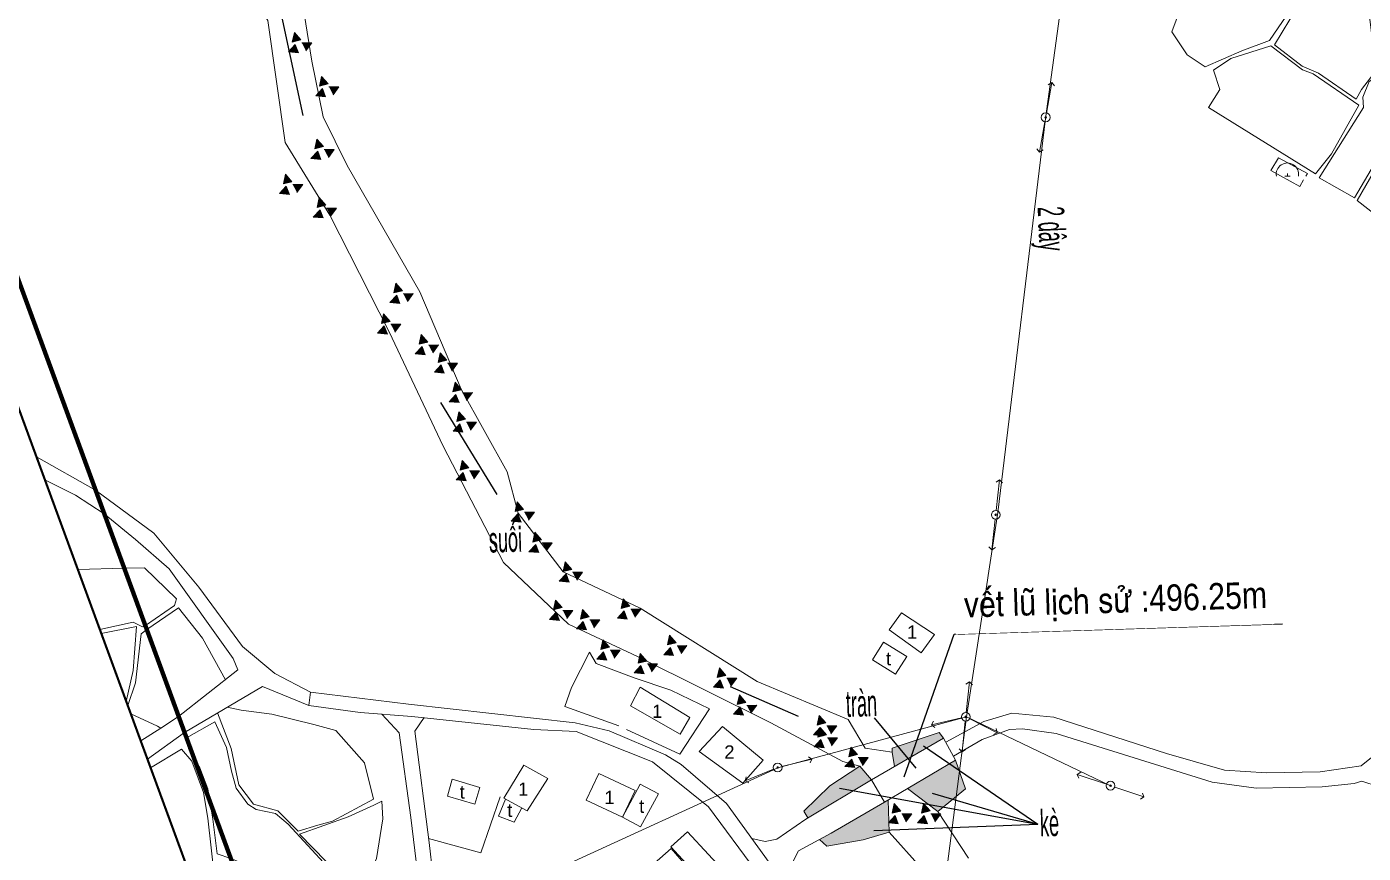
# Model space of a CAD drawing. Header units: metres. Extents: x 0 to 551036, y 0 to 1845929.
# Drawn here: x 547347.5 to 547651, y 1841545.9 to 1841733.7 of the extents above; entities that cross this region are included whole.
import ezdxf

# ---------------------------------------------------------------- set-up
doc = ezdxf.new("R2010")
doc.units = ezdxf.units.M
doc.header["$MEASUREMENT"] = 0
doc.linetypes.add('BD HH1 KEM TMB$0$DASHDOT2', pattern=[0.5, 0.25, -0.125, 0, -0.125])
for name, color, linetype, lineweight in [('BD HH1 KEM TMB$0$ao_ho_song_suoi', 7, 'Continuous', 0), ('BD HH1 KEM TMB$0$caucong', 7, 'Continuous', 0), ('BD HH1 KEM TMB$0$chamnha', 7, 'Continuous', 0), ('BD HH1 KEM TMB$0$Duong BT', 7, 'Continuous', 0), ('BD HH1 KEM TMB$0$duongdapcao', 7, 'Continuous', 0), ('BD HH1 KEM TMB$0$duongdat', 7, 'Continuous', 0), ('BD HH1 KEM TMB$0$duongdaydien', 7, 'Continuous', 0), ('BD HH1 KEM TMB$0$duongkhac', 7, 'Continuous', 0), ('BD HH1 KEM TMB$0$ghichuthuyetminh', 7, 'Continuous', 0), ('BD HH1 KEM TMB$0$moma', 7, 'Continuous', 0), ('BD HH1 KEM TMB$0$nha', 7, 'Continuous', 0), ('BD HH1 KEM TMB$0$Ranh', 7, 'Continuous', 0), ('BD HH1 KEM TMB$0$san_mong', 7, 'Continuous', 0), ('BD HH1 KEM TMB$0$tuong_ke', 7, 'Continuous', 0), ('Level 10', 7, 'Continuous', 0), ('Level 15', 7, 'Continuous', 0), ('Level 22', 7, 'Continuous', 0), ('Ranh', 7, 'Continuous', 0)]:
    doc.layers.add(name, color=color, linetype=linetype, lineweight=lineweight)
doc.styles.add('BD HH1 KEM TMB$0$chamnha', font='', dxfattribs={"height": 4})
doc.styles.add('BD HH1 KEM TMB$0$ghichuduongdien', font='', dxfattribs={"height": 6})
doc.styles.add('BD HH1 KEM TMB$0$Standard', font='txt.shx')
doc.styles.get("Standard").update_dxf_attribs({"font": '', "height": 4})
doc.styles.get('BD HH1 KEM TMB$0$chamnha').set_extended_font_data('.VnArial')
doc.styles.get('BD HH1 KEM TMB$0$ghichuduongdien').set_extended_font_data('.VnArial Narrow')
doc.styles.get('Standard').set_extended_font_data('.VnArial')
doc.linetypes.add('FENCELINE1', pattern='A,6.35,-2.54,[133,ltypeshp.shx,S=2.54,R=0,X=-2.54,Y=0],-2.54,25.4', length=36.83)
doc.dimstyles.get("Standard").update_dxf_attribs({"dimtxt": 0.18, "dimasz": 0.18, "dimexe": 0.18, "dimexo": 0.0625, "dimgap": 0.09, "dimtad": 0, "dimtih": 1, "dimtoh": 1, "dimdec": 4, "dimzin": 0, "dimdsep": 46, "dimtxsty": 'Standard', "dimcen": 0.09, "dimadec": 0, "dimazin": 0, "dimtfac": 1, "dimtdec": 4, "dimtofl": 0, "dimtmove": 0, "dimatfit": 3, "dimfxl": 1, "dimtolj": 1, "dimtzin": 0, "dimarcsym": 0})

# ---------------------------------------------------------------- blocks, each defined once
blk = doc.blocks.new('BD HH1 KEM TMB$0$moxay')
for p, q in [((-6, 0), (6, 0)), ((0, 0), (0, 6))]:
    blk.add_line(p, q)
blk.add_arc((0, 4.6), 25.4, 349.6111, 190.3889)
blk = doc.blocks.new('BD HH1 KEM TMB$0$hathe')
blk.add_hatch(color=256).paths.add_polyline_path([(-1.8, 0, 1), (1.8, 0, 1)])
for p, q in [((-80, 0), (-73.9, 7.3)), ((-80, 0), (-10, 0)), ((-80, 0), (-73.9, -7.3)), ((10, 0), (80, 0)), ((80, 0), (73.9, 7.3)), ((80, 0), (73.9, -7.3))]:
    blk.add_line(p, q)
for radius in [10, 1.81]:
    blk.add_circle((0, 0), radius)
blk = doc.blocks.new('BD HH1 KEM TMB$0$hathed')
blk.add_hatch(color=256).paths.add_polyline_path([(-1.8, 0, 1), (1.8, 0, 1)])
for p, q in [((10, 0), (80, 0)), ((80, 0), (73.9, 7.3)), ((80, 0), (73.9, -7.3))]:
    blk.add_line(p, q)
for radius in [10, 1.81]:
    blk.add_circle((0, 0), radius)
blk = doc.blocks.new('BD HH1 KEM TMB$0$DA1')
at = {"layer": 'Level 10'}
for points in [[(42581.6, 97264), (42583.8, 97274.2), (42590.7, 97266.3)], [(42588, 97252.8), (42577.6, 97253.8), (42584.7, 97261.5)]]:
    blk.add_hatch(color=7, dxfattribs=at).paths.add_polyline_path(points)
at = {"layer": 'Level 10', "extrusion": (0, 0, -1)}
blk.add_hatch(color=7, dxfattribs=at).paths.add_polyline_path([(-42595.9, 97254.9), (-42602.1, 97263.3), (-42591.6, 97263.2)])
at = {"layer": 'Level 10', "color": 7}
for p, q in [((42583.8, 97274.2, 1062767.1), (42581.6, 97264, 1062767.1)), ((42583.8, 97274.2, 1062767.1), (42590.7, 97266.3, 1062767.1)), ((42577.6, 97253.8, 1062767.1), (42584.7, 97261.5, 1062767.1)), ((42581.6, 97264, 1062767.1), (42590.7, 97266.3, 1062767.1)), ((42588, 97252.8, 1062767.1), (42584.7, 97261.5, 1062767.1)), ((42602.1, 97263.3, 1062767.1), (42591.6, 97263.2, 1062767.1)), ((42602.1, 97263.3, 1062767.1), (42595.9, 97254.9, 1062767.1)), ((42577.6, 97253.8, 1062767.1), (42588, 97252.8, 1062767.1))]:
    blk.add_line(p, q, dxfattribs=at)

msp = doc.modelspace()

# ---------------------------------------------------------------- hatches: boundary and pattern name
at = {"layer": 'Level 22'}
h = msp.add_hatch(dxfattribs=at)
h.set_pattern_fill('HONEY', color=256, style=0, pattern_type=2)
h.set_pattern_definition([(0, (0, -0.0001), (0.1875, 0.108253), [0.125, -0.25]), (120, (0, -0.0001), (-0.187499848036, 0.1082532632096), [0.125, -0.25]), (60, (0, -0.0001), (1.51964e-07, 0.2165062632096), [-0.25, 0.125])])
h.paths.add_polyline_path([(547544.55336, 1841565.62211), (547555.68209, 1841572.05014), (547554.7115, 1841573.34602), (547544.04695, 1841569.78102), (547543.92197, 1841568.91177)])
h.paths.add_polyline_path([(547524.86272, 1841553.94911), (547539.32579, 1841562.60262), (547536.65366, 1841565.68906), (547529.82355, 1841561.25836), (547523.96404, 1841555.45112)])
h.paths.add_polyline_path([(547543.10528, 1841558.00316), (547542.24133, 1841557.50868), (547527.51358, 1841549.02764), (547529.15252, 1841547.50918), (547537.44451, 1841548.93948), (547543.33997, 1841550.71391)])
h.paths.add_polyline_path([(547547.51879, 1841560.61585), (547554.35202, 1841555.41885), (547560.66916, 1841560.54945), (547558.41413, 1841567.06559)])

# ---------------------------------------------------------------- linework, layer by layer
at = {"layer": 'BD HH1 KEM TMB$0$ao_ho_song_suoi', "flags": 128}
for points in [[(547544.55336, 1841565.62211), (547544.04695, 1841568.8938), (547537.87589, 1841569.78102), (547533.99351, 1841576.27114), (547513.38337, 1841584.91748), (547486.79389, 1841601.58641), (547469.29923, 1841609.87785), (547459.06606, 1841623.16998), (547456.57367, 1841632.53684), (547446.18472, 1841651.36197), (547436.75438, 1841673.42948), (547420.30222, 1841702.15381), (547414.85011, 1841713.20907), (547412.22592, 1841725.86133), (547409.15836, 1841745.20804), (547403.77815, 1841750.88623), (547395.85763, 1841752.67679), (547380.45993, 1841754.91903), (547364.69078, 1841748.12241), (547355.14061, 1841751.02603), (547347.61552, 1841762.13506), (547341.51635, 1841787.81059)], [(547342.63074, 1841744.28856), (547361.81495, 1841738.84696), (547384.7617, 1841742.78298), (547395.7378, 1841744.78862), (547402.29231, 1841735.04537), (547406.22261, 1841707.33193), (547416.35993, 1841690.84045), (547429.78048, 1841664.33148), (547442.09864, 1841638.37634), (547455.75885, 1841611.94803), (547470.50948, 1841597.96764), (547486.18277, 1841590.63868), (547516.42696, 1841575.57212), (547532.84318, 1841566.78061), (547536.65366, 1841565.68906), (547539.32579, 1841562.60262)], [(547561.3379, 1841544.783), (547554.35202, 1841555.41885), (547547.51879, 1841560.61585)], [(547543.10528, 1841558.00316), (547543.33997, 1841550.71391), (547550.49361, 1841542.71283)]]:
    msp.add_lwpolyline(points, dxfattribs=at)
at = {"layer": 'BD HH1 KEM TMB$0$caucong', "flags": 128}
msp.add_lwpolyline([(547542.24857, 1841557.49602), (547558.41413, 1841567.06559), (547555.68209, 1841572.05014), (547539.32579, 1841562.60262), (547542.24857, 1841557.49602)], dxfattribs=at)
at = {"layer": 'BD HH1 KEM TMB$0$Duong BT', "flags": 128}
for points in [[(547680.66203, 1841699.72245), (547675.89194, 1841675.75776), (547670.24812, 1841647.08182), (547656.83802, 1841579.13959), (547653.97569, 1841568.54429), (547650.46478, 1841565.80198), (547641.16625, 1841564.39319), (547629.03982, 1841564.18348), (547619.46569, 1841564.81798), (547606.29677, 1841568.54967), (547580.73779, 1841576.85187), (547571.19961, 1841577.76597), (547564.86079, 1841575.86786), (547556.19341, 1841571.11725)], [(547428.16415, 1841577.51073), (547432.10512, 1841573.24385), (547434.75328, 1841554.03695), (547437.05395, 1841534.69024), (547438.02454, 1841521.50027), (547438.61169, 1841494.36218), (547439.27074, 1841478.90848), (547437.53325, 1841465.10553), (547435.11276, 1841447.91502), (547433.71559, 1841436.07302)], [(547437.96688, 1841424.48441), (547436.92214, 1841432.68715), (547439.47444, 1841455.42142), (547442.7457, 1841475.67685), (547442.64984, 1841491.80808), (547441.58339, 1841514.26273), (547440.55288, 1841533.84603), (547438.86333, 1841548.37489), (547435.6556, 1841573.6622), (547437.78502, 1841576.71868)], [(547557.92974, 1841567.94937), (547564.42942, 1841571.77591), (547570.64841, 1841574.06117), (547573.58416, 1841574.17409), (547581.25305, 1841573.12556), (547616.67817, 1841562.05577), (547626.63131, 1841560.67225), (547641.63357, 1841561.0379), (547648.931, 1841561.72616), (547650.64452, 1841562.31764), (547661.75243, 1841558.65047), (547671.2307, 1841554.06921), (547675.08911, 1841551.14946), (547679.87018, 1841545.72399)], [(547539.32579, 1841562.60262), (547524.4074, 1841553.67668), (547517.80496, 1841549.10079), (547515.18077, 1841548.61148), (547512.13659, 1841549.23559)], [(547520.23145, 1841535.71457), (547521.10019, 1841543.23978), (547522.77776, 1841546.47678), (547530.19501, 1841550.47195), (547542.24857, 1841557.49602)]]:
    msp.add_lwpolyline(points, dxfattribs=at)
at = {"layer": 'BD HH1 KEM TMB$0$duongdapcao', "flags": 128}
for points in [[(547630.41782, 1841745.22954), (547625.68468, 1841746.16516), (547619.26198, 1841743.57878), (547613.46239, 1841742.1915), (547610.33492, 1841740.05142), (547607.48305, 1841732.51277), (547611.00594, 1841727.24861), (547615.06806, 1841724.52781), (547623.40798, 1841728.18422), (547629.66292, 1841730.50712), (547635.46251, 1841738.93837), (547631.22066, 1841742.95504), (547630.41782, 1841745.22954)], [(547636.07363, 1841738.16407), (547630.82523, 1841729.53387), (547637.08017, 1841724.73214), (547640.79479, 1841723.11902), (547649.3504, 1841717.18811), (547650.56064, 1841719.40884), (547653.86785, 1841723.68361), (547651.56718, 1841742.72921), (547644.83294, 1841744.98758), (547641.71745, 1841741.03543), (547638.00283, 1841738.69102), (547636.07363, 1841738.16407)], [(547640.10958, 1841700.22811), (547643.74252, 1841704.7832), (547649.97349, 1841715.82771), (547639.57256, 1841722.92544), (547637.15207, 1841723.89869), (547629.9505, 1841729.2919), (547620.91559, 1841726.4528), (547616.99727, 1841723.82342), (547618.39923, 1841719.39808), (547615.799, 1841715.33302), (547640.10958, 1841700.22811)], [(547649.0029, 1841694.77646), (547658.27746, 1841710.61195), (547660.86571, 1841712.53694), (547664.93981, 1841713.00474), (547670.57165, 1841711.78953), (547674.11851, 1841718.13985), (547665.87446, 1841719.34969), (547658.27746, 1841722.37698), (547654.97025, 1841722.96308), (547652.29812, 1841721.22091), (547650.89616, 1841717.64516), (547651.01598, 1841715.31151), (547640.99849, 1841699.3416), (547649.0029, 1841694.77646)], [(547658.56505, 1841687.13027), (547670.69148, 1841704.21861), (547674.82549, 1841706.03606), (547679.75036, 1841704.9714), (547682.01507, 1841716.9085), (547675.13704, 1841717.97316), (547670.82329, 1841711.09588), (547664.6043, 1841712.51543), (547659.41581, 1841711.23031), (547649.5541, 1841694.19036), (547658.56505, 1841687.13027)], [(547426.30552, 1841556.83302), (547420.50592, 1841554.1875), (547409.45793, 1841550.25149), (547415.52114, 1841544.06247), (547424.3883, 1841539.15858), (547426.95258, 1841544.75074), (547428.3905, 1841553.73583), (547428.15085, 1841557.74175), (547426.30552, 1841556.83302)]]:
    msp.add_lwpolyline(points, close=True, dxfattribs=at)
for points in [[(547369.66422, 1841610.67103), (547359.13393, 1841610.34018)], [(547374.4522, 1841597.61944), (547381.09501, 1841602.19939), (547381.55035, 1841603.73186), (547374.24094, 1841610.75432), (547369.66422, 1841610.67103)], [(547392.6467, 1841585.33326), (547387.39788, 1841594.78441), (547381.95776, 1841601.68857), (547374.76828, 1841596.75783)], [(547364.12448, 1841596.73641), (547371.71572, 1841598.37341), (547373.79386, 1841597.38333), (547374.45045, 1841597.6242)], [(547370.13126, 1841580.36249), (547371.70369, 1841587.39352), (547372.42889, 1841597.45224), (547364.44362, 1841595.86645)], [(547374.76828, 1841596.75783), (547373.50563, 1841595.74392), (547372.22812, 1841584.65824), (547370.46166, 1841579.46185), (547371.13867, 1841577.61637), (547377.18253, 1841574.80707), (547377.99418, 1841574.29929)], [(547390.83671, 1841577.7802), (547393.90446, 1841569.74338), (547395.67789, 1841561.4358), (547398.9851, 1841557.10188), (547404.49711, 1841555.58554), (547409.18232, 1841550.93975), (547413.57995, 1841552.30015), (547416.95906, 1841553.19812), (547426.25759, 1841558.18267), (547424.20856, 1841566.48487), (547417.67802, 1841573.77618), (547412.68126, 1841575.16884), (547403.20299, 1841577.49174), (547396.20512, 1841578.44886), (547393.04045, 1841579.07475)], [(547390.26496, 1841575.80242), (547383.8022, 1841572.13223), (547384.24658, 1841569.70218), (547386.81344, 1841565.32281), (547388.6446, 1841560.57563), (547389.75905, 1841553.67046), (547390.7787, 1841545.80018), (547393.84588, 1841544.75409)], [(547393.84588, 1841544.75409), (547400.86637, 1841541.75033), (547407.18122, 1841535.21181), (547409.94921, 1841533.07711), (547418.01353, 1841533.99122), (547422.50702, 1841537.94336), (547422.50702, 1841538.8252), (547415.84467, 1841542.84188), (547406.89364, 1841552.52061), (547404.02979, 1841554.97793), (547399.60819, 1841555.83289), (547397.70295, 1841557.08575), (547395.04281, 1841560.69914), (547393.98834, 1841564.56526), (547392.88593, 1841569.93157), (547390.26496, 1841575.80242)], [(547385.36189, 1841538.84523), (547390.09341, 1841541.10112), (547388.6087, 1841553.91915), (547387.66006, 1841559.73055), (547385.02052, 1841566.86084), (547382.66974, 1841569.58106), (547375.64198, 1841565.34078)]]:
    msp.add_lwpolyline(points, dxfattribs=at)
at = {"layer": 'BD HH1 KEM TMB$0$duongdat', "flags": 128}
msp.add_lwpolyline([(547517.03808, 1841542.48161), (547506.36154, 1841557.19329), (547496.09242, 1841566.0547), (547492.53357, 1841568.3077), (547479.79603, 1841573.7493), (547472.05524, 1841575.56675), (547434.21406, 1841579.80388), (547411.95031, 1841582.49242), (547411.57885, 1841579.48663), (547423.214, 1841577.86813), (547434.98095, 1841577.01856), (547462.68482, 1841574.05579), (547472.29489, 1841573.5611), (547489.57386, 1841566.71071), (547502.31141, 1841556.48351), (547513.25156, 1841541.63204)], dxfattribs=at)
at = {"layer": 'BD HH1 KEM TMB$0$duongdaydien', "flags": 128}
msp.add_lwpolyline([(547560.90716, 1841576.90272), (547553.83677, 1841522.41438), (547548.92388, 1841481.46259), (547509.12953, 1841451.83491), (547471.30033, 1841423.99243), (547438.76649, 1841399.58735)], dxfattribs=at)
at = {"layer": 'BD HH1 KEM TMB$0$duongkhac', "flags": 128}
for points in [[(547349.74591, 1841635.93102), (547363.16611, 1841628.38425)], [(547365.13291, 1841623.02294), (547358.58161, 1841627.29146), (547351.66125, 1841630.70998)], [(547363.16611, 1841628.38425), (547376.34989, 1841618.58871), (547386.5591, 1841606.372), (547396.52866, 1841592.85942), (547403.886, 1841586.76181), (547411.95031, 1841582.49242)], [(547382.01175, 1841577.01282), (547395.41427, 1841587.58451), (547394.37178, 1841590.13862), (547379.87259, 1841610.50979), (547372.23984, 1841617.15841), (547365.13291, 1841623.02294)], [(547411.57885, 1841579.48663), (547401.04611, 1841583.77754), (547383.34475, 1841573.37918)], [(547382.01175, 1841577.01282), (547377.99418, 1841574.29929), (547373.40903, 1841571.42758)], [(547374.93628, 1841567.26444), (547383.34475, 1841573.37918)]]:
    msp.add_lwpolyline(points, dxfattribs=at)
at = {"layer": 'BD HH1 KEM TMB$0$ghichuthuyetminh', "flags": 128}
msp.add_lwpolyline([(547560.91115, 1841576.9038), (547593.59517, 1841561.26373)], dxfattribs=at)
at = {"layer": 'BD HH1 KEM TMB$0$nha', "flags": 128}
for points in [[(547543.36394, 1841596.69865), (547550.57749, 1841591.43449), (547553.61532, 1841595.59727), (547546.16803, 1841600.54113), (547543.36394, 1841596.69865)], [(547542.08179, 1841593.89719), (547547.33019, 1841590.59029), (547544.79908, 1841586.57315), (547539.55068, 1841589.88005), (547542.08179, 1841593.89719)], [(547484.60107, 1841579.38985), (547495.91268, 1841572.94274), (547498.10302, 1841576.78575), (547486.79141, 1841583.61085), (547484.60107, 1841579.38985)], [(547500.19048, 1841569.01747), (547510.07616, 1841561.82832), (547514.68948, 1841567.06022), (547505.46284, 1841574.70104), (547500.19048, 1841569.01747)], [(547455.80678, 1841558.4569), (547460.40811, 1841565.92565), (547465.84687, 1841562.86206), (547461.175, 1841555.54253), (547455.80678, 1841558.4569)], [(547474.5716, 1841557.98909), (547482.80367, 1841554.10147), (547485.66747, 1841560.16559), (547477.43539, 1841564.05321), (547474.5716, 1841557.98909)], [(547444.13569, 1841562.71016), (547450.40261, 1841560.87658), (547449.2844, 1841557.05469), (547443.01748, 1841558.88827), (547444.13569, 1841562.71016)], [(547482.80367, 1841554.10147), (547486.82984, 1841561.60249), (547490.93304, 1841559.40009), (547486.90688, 1841551.89908), (547482.80367, 1841554.10147)], [(547493.77977, 1841547.34249), (547503.30597, 1841537.01313), (547507.05646, 1841540.47201), (547497.53026, 1841550.80136), (547493.77977, 1841547.34249)]]:
    msp.add_lwpolyline(points, close=True, dxfattribs=at)
for points in [[(547459.9029, 1841556.23314), (547458.18186, 1841552.94905), (547454.64446, 1841554.33268), (547456.2228, 1841558.23105)], [(547488.74706, 1841533.41856), (547498.32527, 1841541.85326), (547493.8198, 1841546.96955), (547484.24159, 1841538.53484)]]:
    msp.add_lwpolyline(points, dxfattribs=at)
at = {"layer": 'BD HH1 KEM TMB$0$Ranh', "color": 3, "linetype": 'BD HH1 KEM TMB$0$DASHDOT2', "ltscale": 6, "const_width": 0.5}
msp.add_lwpolyline([(547034.43997, 1842987.82483), (547784.75541, 1842697.43071), (548199.83297, 1842214.79155), (548597.52544, 1841937.88793), (548392.50742, 1841468.26311), (548551.48494, 1841051.14892), (548101.10368, 1840704.91926), (547600.75752, 1840951.69702), (547242.57197, 1841928.07708), (546883.41754, 1842351.55456)], dxfattribs=at)
at = {"layer": 'BD HH1 KEM TMB$0$san_mong', "flags": 128}
for points in [[(547555.68209, 1841572.05014), (547554.7115, 1841573.34602), (547544.04695, 1841569.78102), (547544.04695, 1841568.8938)], [(547554.35202, 1841555.41885), (547560.66916, 1841560.54945), (547558.41413, 1841567.06559)], [(547536.65366, 1841565.68906), (547529.82355, 1841561.25836), (547523.96404, 1841555.45112), (547524.86272, 1841553.94911)], [(547527.51358, 1841549.02764), (547529.15252, 1841547.50918), (547537.44451, 1841548.93948), (547543.33997, 1841550.71391)]]:
    msp.add_lwpolyline(points, dxfattribs=at)
at = {"layer": 'BD HH1 KEM TMB$0$tuong_ke', "flags": 128}
for points in [[(547637.9549, 1841699.71262), (547638.27844, 1841700.30947), (547631.69997, 1841703.90136), (547629.97447, 1841701.01387), (547636.5769, 1841697.40585), (547637.39172, 1841698.87379)], [(547475.31623, 1841591.59383), (547471.19249, 1841583.53557), (547469.73061, 1841579.22853), (547481.91695, 1841574.88924)], [(547483.69039, 1841574.0289), (547495.84078, 1841568.45826), (547502.56304, 1841578.71771), (547493.76779, 1841582.98173), (547485.42787, 1841585.76168), (547476.81235, 1841588.98792), (547475.31623, 1841591.59383)], [(547455.00394, 1841558.72038), (547450.65424, 1841546.00897), (547438.74668, 1841549.29441)]]:
    msp.add_lwpolyline(points, dxfattribs=at)

# ---------------------------------------------------------------- block references
at = {"layer": 'BD HH1 KEM TMB$0$duongdaydien'}
for name, p, xscale, yscale, zscale, rotation in [('BD HH1 KEM TMB$0$hathe', (547578.8685, 1841713.07465), 0.1, 0.1, 0.1, 80.14662628782486), ('BD HH1 KEM TMB$0$hathe', (547567.53292, 1841622.79896), 0.1, 0.1, 0.1, 83.63479094101926), ('BD HH1 KEM TMB$0$hathe', (547560.72678, 1841576.91639), 0.1, 0.1, 0.1, 84.06623368496999), ('BD HH1 KEM TMB$0$hathed', (547560.72678, 1841576.91639), 0.09999999999999999, 0.09999999999999999, 0.09999999999999999, 193.2956123557244), ('BD HH1 KEM TMB$0$hathed', (547560.72678, 1841576.91639), 0.1, 0.1, 0.1, 333.1603074797772), ('BD HH1 KEM TMB$0$hathed', (547518.02065, 1841565.3987), 0.1, 0.1, 0.1, 202.1287212217844), ('BD HH1 KEM TMB$0$hathed', (547518.02065, 1841565.3987), 0.1, 0.1, 0.1, 13.54379234207295), ('BD HH1 KEM TMB$0$hathe', (547593.59517, 1841561.26373), 0.09999999999999999, 0.09999999999999999, 0.09999999999999999, 341.3078036174966)]:
    msp.add_blockref(name, p, dxfattribs=dict(at, xscale=xscale, yscale=yscale, zscale=zscale, rotation=rotation))
at = {"layer": 'BD HH1 KEM TMB$0$moma', "xscale": 0.1, "yscale": 0.1, "zscale": 0.1}
msp.add_blockref('BD HH1 KEM TMB$0$moxay', (547633.749, 1841699.70724), dxfattribs=at)
at = {"layer": 'BD HH1 KEM TMB$0$nha', "xscale": 0.2159999999916181, "yscale": 0.2159999999916181, "zscale": 0.2159999999916181}
for p in [(538210.18789, 1820721.15459), (538216.36215, 1820711.15398), (538215.28825, 1820696.9045), (538208.15619, 1820688.94013), (538215.82916, 1820683.60978), (538233.22527, 1820664.16619), (538230.40728, 1820657.21888), (538238.98792, 1820652.51271), (538243.30462, 1820648.38108), (538246.66088, 1820641.67352), (538247.56064, 1820634.96701), (538248.28625, 1820623.91659), (538260.7535, 1820614.51481), (538264.78524, 1820607.59179), (538271.67983, 1820600.88529), (538269.46079, 1820592.20168), (538284.86742, 1820592.50057), (538275.59547, 1820590.07144), (538280.21298, 1820583.18539), (538295.37685, 1820584.20351), (538288.68543, 1820580.06554), (538306.67522, 1820576.80418), (538311.23204, 1820570.66059), (538329.36814, 1820566.01675), (538329.54637, 1820563.27604), (538336.53067, 1820558.80117), (538346.39894, 1820545.98487), (538353.01384, 1820546.01656)]:
    msp.add_blockref('BD HH1 KEM TMB$0$DA1', p, dxfattribs=at)

# ---------------------------------------------------------------- texts
at = {"layer": 'BD HH1 KEM TMB$0$chamnha', "style": 'BD HH1 KEM TMB$0$chamnha'}
for s, p in [('1', (547547.37812, 1841594.66611)), ('t', (547542.59705, 1841588.62766)), ('1', (547489.51395, 1841576.66367)), ('2', (547505.89422, 1841567.4151)), ('t', (547445.81326, 1841558.34398)), ('1', (547459.09002, 1841558.98923)), ('1', (547478.66966, 1841557.10725)), ('t', (547456.60962, 1841554.17675)), ('t', (547486.55424, 1841555.09085))]:
    msp.add_text(s, height=3, dxfattribs=at).set_placement(p)
at = {"layer": 'BD HH1 KEM TMB$0$duongdaydien', "style": 'BD HH1 KEM TMB$0$ghichuduongdien', "width": 0.6}
msp.add_text('2 d©y', height=6, rotation=272.5195794, dxfattribs=at).set_placement((547577.02443, 1841692.70629))
at = {"layer": 'BD HH1 KEM TMB$0$ghichuthuyetminh', "linetype": 'ByBlock', "style": 'BD HH1 KEM TMB$0$ghichuduongdien', "width": 0.6}
for s, p in [('suèi', (547452.52429, 1841614.22338)), ('trµn', (547533.57949, 1841576.87127)), ('kÌ', (547577.64402, 1841549.73243))]:
    msp.add_text(s, height=6, rotation=1.8202087, dxfattribs=at).set_placement(p)

# ---------------------------------------------------------------- leaders
at = {"layer": 'Level 15'}
for points in [[(547410.25352, 1841713.45898), (547404.3925, 1841740.94006)], [(547454.36407, 1841627.39599), (547441.51626, 1841648.30216)], [(547522.74512, 1841576.98612), (547507.31389, 1841583.75649)], [(547549.49036, 1841565.22834), (547539.9878, 1841576.70115)], [(547551.09507, 1841570.33581), (547577.07892, 1841552.52468)], [(547532.05274, 1841560.6803), (547577.07892, 1841552.52468)], [(547553.06492, 1841559.55539), (547577.07892, 1841552.52468)], [(547539.83853, 1841551.11854), (547577.07892, 1841552.52468)]]:
    msp.add_leader(points, dimstyle='Standard', override={"dimtxsty": 'BD HH1 KEM TMB$0$Standard'}, dxfattribs=at)
at = {"layer": 'Level 15', "color": 30, "linetype": 'ByBlock'}
msp.add_leader([(547546.73394, 1841563.28712), (547558.09414, 1841595.66871), (547632.66153, 1841598.02589)], dimstyle='Standard', override={"dimtxsty": 'BD HH1 KEM TMB$0$Standard'}, dxfattribs=at)

# ---------------------------------------------------------------- next in the draw order: wipeouts: each hides what was drawn before it
at = {"color": 135}
msp.add_wipeout([(547558.48806, 1841595.66871), (547630.75117, 1841597.96518), (547630.35725, 1841610.36084), (547558.09414, 1841608.06436)], dxfattribs=at).dxf.layer = 'BD HH1 KEM TMB$0$ghichuthuyetminh'

# ---------------------------------------------------------------- next in the draw order: linework, layer by layer
at = {"layer": 'BD HH1 KEM TMB$0$duongdaydien', "flags": 128}
msp.add_lwpolyline([(547623.62452, 1842065.38291), (547613.66737, 1841979.71026), (547609.09499, 1841938.45469), (547602.40307, 1841894.00946), (547597.60247, 1841849.42894), (547590.62302, 1841801.12873), (547584.62814, 1841755.37331), (547578.83156, 1841712.78335), (547567.9837, 1841623.3315), (547560.91115, 1841576.9038), (547518.0299, 1841565.30275), (547464.54121, 1841540.75244)], dxfattribs=at)
at = {"layer": 'Ranh', "linetype": 'FENCELINE1', "lineweight": 13, "const_width": 1}
msp.add_lwpolyline([(545039.78842, 1844094.35008), (545124.08835, 1843654.25007), (545296.08835, 1843665.35004), (545306.4884, 1843960.65004), (545709.48834, 1843646.54997), (545656.48829, 1843320.54998), (546108.28829, 1843335.54991), (547778.80819, 1842689.00963), (548193.07811, 1842207.30956), (548585.07806, 1841934.3695), (548381.70799, 1841468.51953), (548541.08792, 1841050.34951), (548101.40786, 1840712.89958), (547608.7779, 1840958.86966), (547251.34806, 1841933.18972), (546890.08813, 1842359.14978), (545600.78827, 1843192.74999), (545260.58826, 1843158.05004), (544710.1383, 1843401.59013), (544568.32841, 1844020.54016), (545039.78842, 1844094.35008)], dxfattribs=at)

# ---------------------------------------------------------------- next in the draw order: texts
at = {"layer": 'BD HH1 KEM TMB$0$ghichuthuyetminh', "color": 30, "linetype": 'ByBlock', "style": 'BD HH1 KEM TMB$0$ghichuduongdien'}
msp.add_text('vÕt lò lÞch sö :496.25m', height=6, rotation=1.8202087, dxfattribs=at).set_placement((547560.38213, 1841599.47609))

doc.saveas('drawing.dxf')
